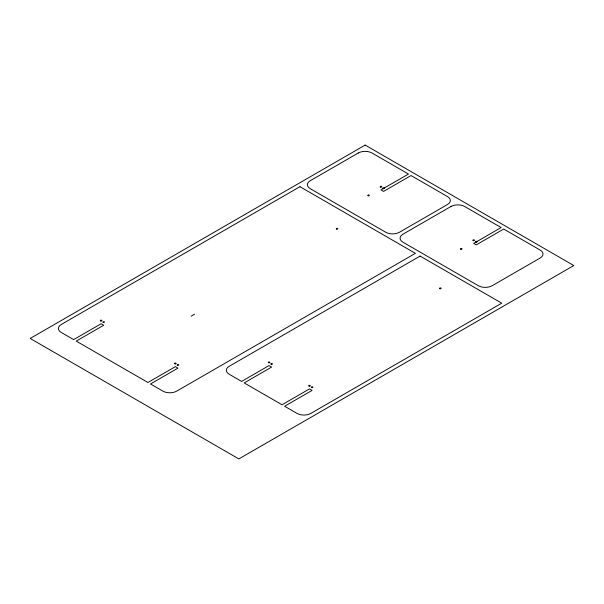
<?xml version="1.0" encoding="UTF-8"?>
<svg xmlns="http://www.w3.org/2000/svg" width="604" height="604" viewBox="0 0 604 604"><rect width="100%" height="100%" fill="white"/><g stroke="black" fill="none" stroke-linecap="round" stroke-linejoin="round"><path stroke-width="0.91" d="M191.151 316.149L194.586 314.163M365.148 145.081L30.2 338.459L238.852 458.919L573.8 265.541L365.148 145.081M299.939 186.689L61.223 324.507A9.709 5.602 0 0 0 61.223 332.434L73.658 339.614L101.117 323.767L103.699 325.254L76.24 341.101L147.927 382.491L175.379 366.636L177.961 368.13L150.509 383.978L162.944 391.158A9.709 5.602 0 0 0 176.67 391.158L415.386 253.34L299.939 186.689M358.285 153.001L310.237 180.739A9.709 5.602 0 0 0 310.237 188.667L385.737 232.253A9.709 5.602 0 0 0 399.463 232.253L447.511 204.514A9.709 5.602 0 0 0 447.511 196.594L411.052 175.545L383.593 191.393L381.011 189.905L408.47 174.05L372.011 153.001A9.709 5.602 0 0 0 358.285 153.001M450.939 206.5L402.898 234.239A9.709 5.602 0 0 0 402.898 242.166L478.398 285.752A9.709 5.602 0 0 0 492.124 285.752L540.165 258.014A9.709 5.602 0 0 0 540.165 250.086L503.706 229.037L476.254 244.892L473.672 243.397L501.131 227.549L464.665 206.5A9.709 5.602 0 0 0 450.939 206.5M420.12 256.073L229.18 366.311A9.709 5.602 0 0 0 229.18 374.238L241.615 381.418L269.067 365.571L271.649 367.058L244.197 382.913L282.038 404.763L309.497 388.908L312.079 390.403L284.62 406.25L297.055 413.43A9.709 5.602 0 0 0 310.788 413.43L501.735 303.185L420.12 256.073M460.844 249.286A0.778 0.445 0 0 0 462.015 248.901A0.778 0.445 0 0 0 460.844 248.508A0.778 0.445 0 0 0 460.844 249.286M368.146 195.772A0.778 0.445 0 0 0 369.354 195.439A0.778 0.445 0 0 0 368.236 195.001A0.778 0.445 0 0 0 368.146 195.772M439.901 288.72A0.778 0.445 0 0 0 441.109 288.38A0.778 0.445 0 0 0 439.999 287.942A0.778 0.445 0 0 0 439.901 288.72M336.639 229.105A0.778 0.445 0 0 0 337.847 228.765A0.778 0.445 0 0 0 336.738 228.327A0.778 0.445 0 0 0 336.639 229.105M174.941 363.842A0.778 0.445 0 0 0 176.157 363.502A0.778 0.445 0 0 0 175.039 363.064A0.778 0.445 0 0 0 174.941 363.842M177.523 365.329A0.778 0.445 0 0 0 178.731 364.99A0.778 0.445 0 0 0 177.621 364.559A0.778 0.445 0 0 0 177.523 365.329M100.679 320.966A0.778 0.445 0 0 0 101.887 320.626A0.778 0.445 0 0 0 100.777 320.188A0.778 0.445 0 0 0 100.679 320.966M103.261 322.453A0.778 0.445 0 0 0 104.469 322.113A0.778 0.445 0 0 0 103.36 321.683A0.778 0.445 0 0 0 103.261 322.453M309.105 386.13A0.778 0.445 0 0 0 310.275 385.737A0.778 0.445 0 0 0 309.105 385.352A0.778 0.445 0 0 0 309.105 386.13M311.641 387.602A0.778 0.445 0 0 0 312.849 387.262A0.778 0.445 0 0 0 311.739 386.824A0.778 0.445 0 0 0 311.641 387.602M268.637 362.77A0.778 0.445 0 0 0 269.845 362.43A0.778 0.445 0 0 0 268.727 361.992A0.778 0.445 0 0 0 268.637 362.77M271.211 364.257A0.778 0.445 0 0 0 272.427 363.918A0.778 0.445 0 0 0 271.309 363.487A0.778 0.445 0 0 0 271.211 364.257M475.869 242.106A0.778 0.445 0 0 0 477.032 241.721A0.778 0.445 0 0 0 475.869 241.328A0.778 0.445 0 0 0 475.869 242.106M473.287 240.618A0.778 0.445 0 0 0 474.45 240.226A0.778 0.445 0 0 0 473.287 239.841A0.778 0.445 0 0 0 473.287 240.618M383.163 188.591A0.778 0.445 0 0 0 384.37 188.252A0.778 0.445 0 0 0 383.253 187.821A0.778 0.445 0 0 0 383.163 188.591M380.58 187.104A0.778 0.445 0 0 0 381.788 186.764A0.778 0.445 0 0 0 380.679 186.326A0.778 0.445 0 0 0 380.58 187.104"/></g></svg>
